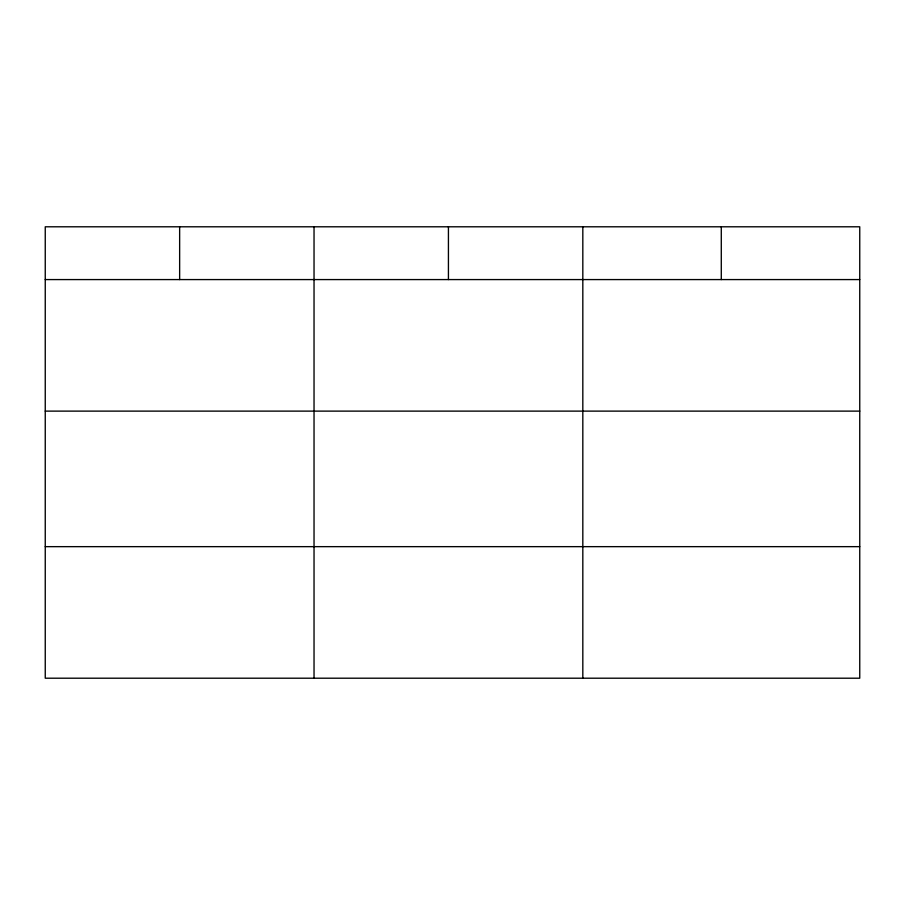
<?xml version="1.0" encoding="UTF-8"?>
<svg xmlns="http://www.w3.org/2000/svg" width="905" height="905" viewBox="0 0 905 905"><rect width="100%" height="100%" fill="white"/><g stroke="black" fill="none" stroke-linecap="round" stroke-linejoin="round"><path stroke-width="1.36" d="M859.75 411.119L859.75 226.793L45.25 226.793L45.25 678.207L859.75 678.207L859.75 411.119L45.25 411.119M45.25 279.577L859.75 279.577M45.25 546.654L859.75 546.654M721.285 226.793L721.285 279.577M582.82 226.793L582.82 678.207M448.428 226.793L448.428 279.577M314.035 226.793L314.035 678.207M179.643 226.793L179.643 279.577"/></g></svg>
